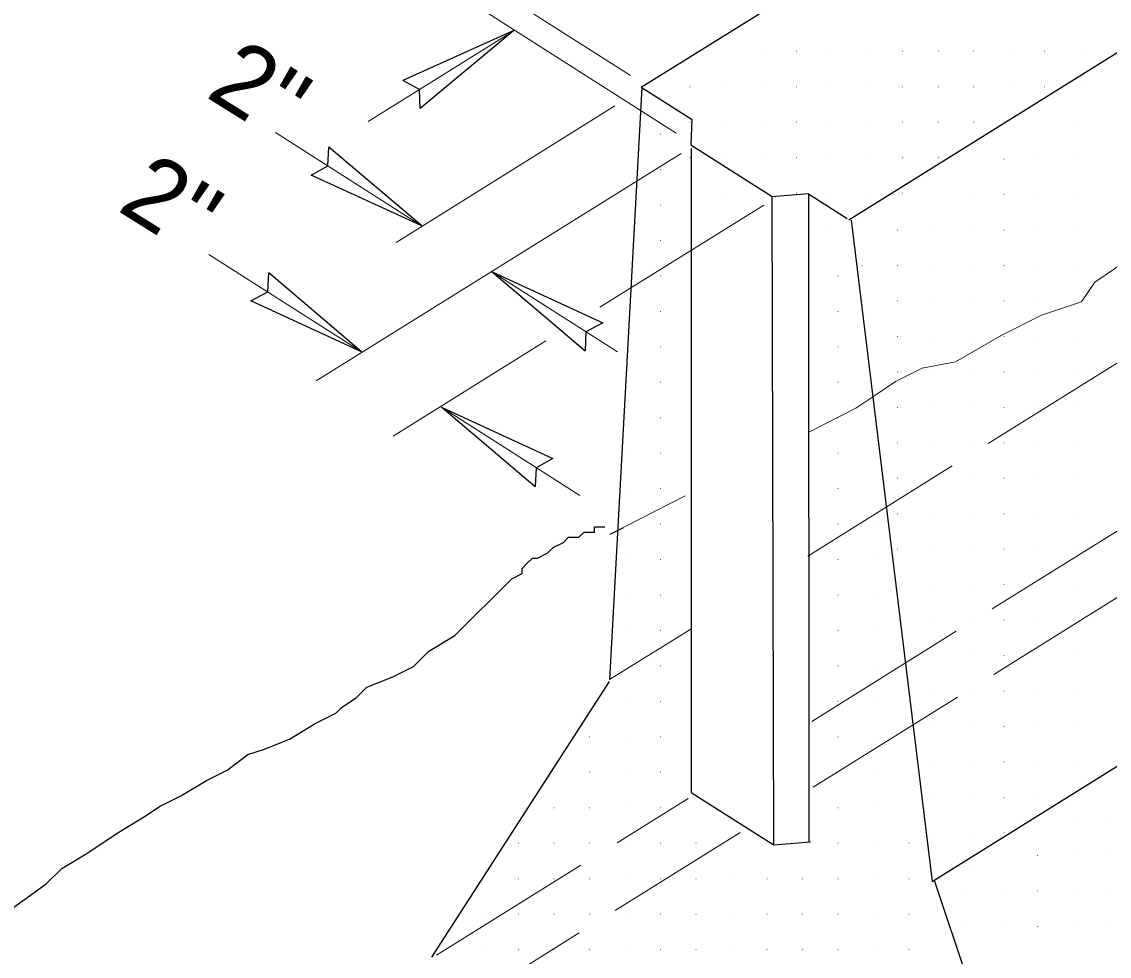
# Model space of a CAD drawing. Extents: x 1377 to 5086, y 253 to 2921.
# Drawn here: x 1963 to 2147, y 1781.4 to 1939.5 of the extents above; entities that cross this region are included whole.
import ezdxf

# ---------------------------------------------------------------- set-up
doc = ezdxf.new("R2010")
doc.units = 0
doc.header["$LTSCALE"] = 4.8
doc.linetypes.add('LONG_DASHED', pattern=[7.5, 6, -1.5])
doc.layers.add('1', color=7, linetype='Continuous', lineweight=13)

msp = doc.modelspace()

# ---------------------------------------------------------------- linework, layer by layer
at = {"layer": '1', "lineweight": 25}
for p, q in [((2067.828, 1928.418), (2614.171, 2269.051)), ((2102.973, 1906.008), (2336.87, 2051.838)), ((2046.282, 1938.003), (2027.455, 1929.574)), ((2046.282, 1938.003), (2030.426, 1924.808)), ((2067.894, 1928.377), (2062.47, 1828.187)), ((2067.828, 1928.418), (2076.422, 1922.938)), ((2076.366, 1922.976), (2076.202, 1918.748)), ((2030.68, 1904.943), (2014.959, 1918.298)), ((2076.2, 1918.696), (2089.981, 1909.908)), ((2076.261, 1918.058), (2076.274, 1809.097)), ((2030.68, 1904.943), (2011.939, 1913.563)), ((2096.158, 1910.383), (2089.916, 1909.903)), ((2089.916, 1909.903), (2090.222, 1800.147)), ((2096.116, 1910.381), (2102.653, 1906.213)), ((2096.158, 1910.383), (2096.171, 1800.647)), ((2020.493, 1883.646), (2004.773, 1897.001)), ((2042.585, 1897.188), (2061.327, 1888.568)), ((2042.585, 1897.188), (2058.308, 1883.833)), ((2020.493, 1883.646), (2001.753, 1892.266)), ((2034.136, 1874.2), (2052.876, 1865.58)), ((2034.136, 1874.2), (2049.857, 1860.845)), ((2062.582, 1852.781), (2064.829, 1853.903)), ((2062.42, 1827.846), (2032.329, 1781.209)), ((2076.274, 1809.097), (2090.131, 1800.262)), ((2096.442, 1800.668), (2090.2, 1800.188)), ((2117.426, 1794.242), (2146.46, 1707.621))]:
    msp.add_line(p, q, dxfattribs=at)
at = {"layer": '1', "linetype": 'LONG_DASHED'}
for p, q in [((2096.008, 1849.097), (2314.95, 1985.602)), ((2096.678, 1821.118), (2316.649, 1958.264)), ((2096.923, 1809.993), (2326.504, 1953.131)), ((2062.582, 1852.781), (2075.267, 1859.294)), ((2062.47, 1828.187), (2076.188, 1836.739)), ((2033.178, 1781.527), (2075.741, 1808.064)), ((2032.886, 1770.067), (2084.559, 1802.284))]:
    msp.add_line(p, q, dxfattribs=at)
at = {"layer": '1'}
for p, q in [((1989.433, 1979.231), (2065.99, 1930.413)), ((2040.003, 1942.164), (2073.757, 1920.641)), ((2021.607, 1922.608), (2046.291, 1937.998)), ((2088.055, 1934.513), (2088.085, 1934.513)), ((2094.055, 1934.513), (2094.085, 1934.513)), ((2100.055, 1934.513), (2100.085, 1934.513)), ((2106.055, 1934.513), (2106.085, 1934.513)), ((2112.055, 1934.513), (2112.085, 1934.513)), ((2118.055, 1934.513), (2118.085, 1934.513)), ((2118.085, 1934.513), (2118.115, 1934.513)), ((2124.085, 1934.513), (2124.115, 1934.513)), ((2130.085, 1934.513), (2130.115, 1934.513)), ((2136.085, 1934.513), (2136.115, 1934.513)), ((2142.085, 1934.513), (2142.115, 1934.513)), ((2076.025, 1928.513), (2076.055, 1928.513)), ((2076.055, 1928.513), (2076.085, 1928.513)), ((2082.055, 1928.513), (2082.085, 1928.513)), ((2088.055, 1928.513), (2088.085, 1928.513)), ((2094.055, 1928.513), (2094.085, 1928.513)), ((2100.055, 1928.513), (2100.085, 1928.513)), ((2106.055, 1928.513), (2106.085, 1928.513)), ((2112.055, 1928.513), (2112.085, 1928.513)), ((2118.055, 1928.513), (2118.085, 1928.513)), ((2118.085, 1928.513), (2118.115, 1928.513)), ((2124.085, 1928.513), (2124.115, 1928.513)), ((2130.085, 1928.513), (2130.115, 1928.513)), ((2136.085, 1928.513), (2136.115, 1928.513)), ((2142.085, 1928.513), (2142.115, 1928.513)), ((2026.316, 1902.168), (2063.364, 1925.268)), ((2076.025, 1922.513), (2076.055, 1922.513)), ((2076.055, 1922.513), (2076.085, 1922.513)), ((2082.055, 1922.513), (2082.085, 1922.513)), ((2088.055, 1922.513), (2088.085, 1922.513)), ((2094.055, 1922.513), (2094.085, 1922.513)), ((2100.055, 1922.513), (2100.085, 1922.513)), ((2106.055, 1922.513), (2106.085, 1922.513)), ((2112.055, 1922.513), (2112.085, 1922.513)), ((2118.055, 1922.513), (2118.085, 1922.513)), ((2118.085, 1922.513), (2118.115, 1922.513)), ((2124.085, 1922.513), (2124.115, 1922.513)), ((2130.085, 1922.513), (2130.115, 1922.513)), ((2141.206, 1922.253), (2141.236, 1922.253)), ((2005.897, 1920.743), (2030.719, 1904.913)), ((2071.085, 1920.494), (2071.115, 1920.494)), ((2012.8, 1878.721), (2074.555, 1917.223)), ((2076.025, 1916.513), (2076.055, 1916.513)), ((2076.055, 1916.513), (2076.085, 1916.513)), ((2082.055, 1916.513), (2082.085, 1916.513)), ((2088.055, 1916.513), (2088.085, 1916.513)), ((2094.055, 1916.513), (2094.085, 1916.513)), ((2100.055, 1916.513), (2100.085, 1916.513)), ((2106.055, 1916.513), (2106.085, 1916.513)), ((2112.055, 1916.513), (2112.085, 1916.513)), ((2118.055, 1916.513), (2118.085, 1916.513)), ((2118.085, 1916.513), (2118.115, 1916.513)), ((2129.206, 1916.253), (2129.236, 1916.253)), ((2135.206, 1916.253), (2135.236, 1916.253)), ((2141.206, 1916.253), (2141.236, 1916.253)), ((2071.085, 1914.494), (2071.115, 1914.494)), ((2082.055, 1910.513), (2082.085, 1910.513)), ((2088.055, 1910.513), (2088.085, 1910.513)), ((2094.055, 1910.513), (2094.085, 1910.513)), ((2100.055, 1910.513), (2100.085, 1910.513)), ((2106.055, 1910.513), (2106.085, 1910.513)), ((2112.055, 1910.513), (2112.085, 1910.513)), ((2123.206, 1910.253), (2123.236, 1910.253)), ((2129.206, 1910.253), (2129.236, 1910.253)), ((2135.206, 1910.253), (2135.236, 1910.253)), ((2141.206, 1910.253), (2141.236, 1910.253)), ((2060.811, 1891.188), (2088.545, 1908.481)), ((2071.085, 1908.494), (2071.115, 1908.494)), ((2100.055, 1904.513), (2100.085, 1904.513)), ((2111.176, 1904.253), (2111.206, 1904.253)), ((2111.206, 1904.253), (2111.236, 1904.253)), ((2117.206, 1904.253), (2117.236, 1904.253)), ((2123.206, 1904.253), (2123.236, 1904.253)), ((2129.206, 1904.253), (2129.236, 1904.253)), ((2135.206, 1904.253), (2135.236, 1904.253)), ((2141.206, 1904.253), (2141.236, 1904.253)), ((2071.085, 1902.494), (2071.115, 1902.494)), ((1994.637, 1900.133), (2020.594, 1883.581)), ((2105.176, 1898.253), (2105.206, 1898.253)), ((2111.176, 1898.253), (2111.206, 1898.253)), ((2111.206, 1898.253), (2111.236, 1898.253)), ((2117.206, 1898.253), (2117.236, 1898.253)), ((2123.206, 1898.253), (2123.236, 1898.253)), ((2129.206, 1898.253), (2129.236, 1898.253)), ((2135.206, 1898.253), (2135.236, 1898.253)), ((2141.206, 1898.253), (2141.236, 1898.253)), ((2042.5, 1897.238), (2063.776, 1883.672)), ((2071.085, 1896.494), (2071.115, 1896.494)), ((2101.085, 1896.494), (2101.115, 1896.494)), ((2101.115, 1896.494), (2101.145, 1896.494)), ((2105.176, 1892.253), (2105.206, 1892.253)), ((2111.176, 1892.253), (2111.206, 1892.253)), ((2111.206, 1892.253), (2111.236, 1892.253)), ((2117.206, 1892.253), (2117.236, 1892.253)), ((2123.206, 1892.253), (2123.236, 1892.253)), ((2129.206, 1892.253), (2129.236, 1892.253)), ((2135.206, 1892.253), (2135.236, 1892.253)), ((2141.206, 1892.253), (2141.236, 1892.253)), ((2065.085, 1890.494), (2065.115, 1890.494)), ((2071.085, 1890.494), (2071.115, 1890.494)), ((2101.085, 1890.494), (2101.115, 1890.494)), ((2101.115, 1890.494), (2101.145, 1890.494)), ((2025.843, 1869.387), (2051.677, 1885.493)), ((2111.176, 1886.253), (2111.206, 1886.253)), ((2111.206, 1886.253), (2111.236, 1886.253)), ((2117.206, 1886.253), (2117.236, 1886.253)), ((2123.206, 1886.253), (2123.236, 1886.253)), ((2129.206, 1886.253), (2129.236, 1886.253)), ((2135.206, 1886.253), (2135.236, 1886.253)), ((2141.206, 1886.253), (2141.236, 1886.253)), ((2065.085, 1884.494), (2065.115, 1884.494)), ((2071.085, 1884.494), (2071.115, 1884.494)), ((2101.085, 1884.494), (2101.115, 1884.494)), ((2101.115, 1884.494), (2101.145, 1884.494)), ((2111.176, 1880.253), (2111.206, 1880.253)), ((2111.206, 1880.253), (2111.236, 1880.253)), ((2117.206, 1880.253), (2117.236, 1880.253)), ((2123.206, 1880.253), (2123.236, 1880.253)), ((2129.206, 1880.253), (2129.236, 1880.253)), ((2135.206, 1880.253), (2135.236, 1880.253)), ((2141.206, 1880.253), (2141.236, 1880.253)), ((2065.085, 1878.494), (2065.115, 1878.494)), ((2071.085, 1878.494), (2071.115, 1878.494)), ((2101.085, 1878.494), (2101.115, 1878.494)), ((2101.115, 1878.494), (2101.145, 1878.494)), ((2033.845, 1874.376), (2057.43, 1859.334)), ((2111.176, 1874.253), (2111.206, 1874.253)), ((2111.206, 1874.253), (2111.236, 1874.253)), ((2117.206, 1874.253), (2117.236, 1874.253)), ((2123.206, 1874.253), (2123.236, 1874.253)), ((2129.206, 1874.253), (2129.236, 1874.253)), ((2135.206, 1874.253), (2135.236, 1874.253)), ((2141.206, 1874.253), (2141.236, 1874.253)), ((2065.085, 1872.494), (2065.115, 1872.494)), ((2071.085, 1872.494), (2071.115, 1872.494)), ((2101.085, 1872.494), (2101.115, 1872.494)), ((2101.115, 1872.494), (2101.145, 1872.494)), ((2065.085, 1866.494), (2065.115, 1866.494)), ((2071.085, 1866.494), (2071.115, 1866.494)), ((2101.085, 1866.494), (2101.115, 1866.494)), ((2101.115, 1866.494), (2101.145, 1866.494)), ((2111.176, 1868.253), (2111.206, 1868.253)), ((2111.206, 1868.253), (2111.236, 1868.253)), ((2117.206, 1868.253), (2117.236, 1868.253)), ((2123.206, 1868.253), (2123.236, 1868.253)), ((2129.206, 1868.253), (2129.236, 1868.253)), ((2135.206, 1868.253), (2135.236, 1868.253)), ((2141.206, 1868.253), (2141.236, 1868.253)), ((2111.176, 1862.253), (2111.206, 1862.253)), ((2111.206, 1862.253), (2111.236, 1862.253)), ((2117.206, 1862.253), (2117.236, 1862.253)), ((2123.206, 1862.253), (2123.236, 1862.253)), ((2129.206, 1862.253), (2129.236, 1862.253)), ((2135.206, 1862.253), (2135.236, 1862.253)), ((2141.206, 1862.253), (2141.236, 1862.253)), ((2065.085, 1860.494), (2065.115, 1860.494)), ((2071.085, 1860.494), (2071.115, 1860.494)), ((2101.085, 1860.494), (2101.115, 1860.494)), ((2101.115, 1860.494), (2101.145, 1860.494)), ((2111.176, 1856.253), (2111.206, 1856.253)), ((2111.206, 1856.253), (2111.236, 1856.253)), ((2117.206, 1856.253), (2117.236, 1856.253)), ((2123.206, 1856.253), (2123.236, 1856.253)), ((2129.206, 1856.253), (2129.236, 1856.253)), ((2135.206, 1856.253), (2135.236, 1856.253)), ((2141.206, 1856.253), (2141.236, 1856.253)), ((2065.085, 1854.494), (2065.115, 1854.494)), ((2071.085, 1854.494), (2071.115, 1854.494)), ((2101.085, 1854.494), (2101.115, 1854.494)), ((2101.115, 1854.494), (2101.145, 1854.494)), ((2107.115, 1854.494), (2107.122, 1854.494)), ((2111.176, 1850.253), (2111.206, 1850.253)), ((2111.206, 1850.253), (2111.236, 1850.253)), ((2117.206, 1850.253), (2117.236, 1850.253)), ((2123.206, 1850.253), (2123.236, 1850.253)), ((2129.206, 1850.253), (2129.236, 1850.253)), ((2135.206, 1850.253), (2135.236, 1850.253)), ((2141.206, 1850.253), (2141.236, 1850.253)), ((2065.085, 1848.494), (2065.115, 1848.494)), ((2071.085, 1848.494), (2071.115, 1848.494)), ((2101.085, 1848.494), (2101.115, 1848.494)), ((2101.115, 1848.494), (2101.145, 1848.494)), ((2107.115, 1848.494), (2107.145, 1848.494)), ((2117.206, 1844.253), (2117.236, 1844.253)), ((2123.206, 1844.253), (2123.236, 1844.253)), ((2129.206, 1844.253), (2129.236, 1844.253)), ((2135.206, 1844.253), (2135.236, 1844.253)), ((2141.206, 1844.253), (2141.236, 1844.253)), ((2065.085, 1842.494), (2065.115, 1842.494)), ((2071.085, 1842.494), (2071.115, 1842.494)), ((2101.085, 1842.494), (2101.115, 1842.494)), ((2101.115, 1842.494), (2101.145, 1842.494)), ((2107.115, 1842.494), (2107.145, 1842.494)), ((2117.206, 1838.253), (2117.236, 1838.253)), ((2123.206, 1838.253), (2123.236, 1838.253)), ((2129.206, 1838.253), (2129.236, 1838.253)), ((2135.206, 1838.253), (2135.236, 1838.253)), ((2141.206, 1838.253), (2141.236, 1838.253)), ((2065.085, 1836.494), (2065.115, 1836.494)), ((2071.085, 1836.494), (2071.115, 1836.494)), ((2101.085, 1836.494), (2101.115, 1836.494)), ((2101.115, 1836.494), (2101.145, 1836.494)), ((2107.115, 1836.494), (2107.145, 1836.494)), ((2117.206, 1832.253), (2117.236, 1832.253)), ((2123.206, 1832.253), (2123.236, 1832.253)), ((2129.206, 1832.253), (2129.236, 1832.253)), ((2135.206, 1832.253), (2135.236, 1832.253)), ((2141.206, 1832.253), (2141.236, 1832.253)), ((2065.085, 1830.494), (2065.115, 1830.494)), ((2071.085, 1830.494), (2071.115, 1830.494)), ((2101.085, 1830.494), (2101.115, 1830.494)), ((2101.115, 1830.494), (2101.145, 1830.494)), ((2107.115, 1830.494), (2107.145, 1830.494)), ((2117.206, 1826.253), (2117.236, 1826.253)), ((2123.206, 1826.253), (2123.236, 1826.253)), ((2129.206, 1826.253), (2129.236, 1826.253)), ((2135.206, 1826.253), (2135.236, 1826.253)), ((2141.206, 1826.253), (2141.236, 1826.253)), ((2065.085, 1824.494), (2065.115, 1824.494)), ((2071.085, 1824.494), (2071.115, 1824.494)), ((2101.085, 1824.494), (2101.115, 1824.494)), ((2101.115, 1824.494), (2101.145, 1824.494)), ((2107.115, 1824.494), (2107.145, 1824.494)), ((2117.206, 1820.253), (2117.236, 1820.253)), ((2123.206, 1820.253), (2123.236, 1820.253)), ((2129.206, 1820.253), (2129.236, 1820.253)), ((2135.206, 1820.253), (2135.236, 1820.253)), ((2141.206, 1820.253), (2141.236, 1820.253)), ((2059.055, 1818.494), (2059.085, 1818.494)), ((2059.085, 1818.494), (2059.115, 1818.494)), ((2065.085, 1818.494), (2065.115, 1818.494)), ((2071.085, 1818.494), (2071.115, 1818.494)), ((2101.085, 1818.494), (2101.115, 1818.494)), ((2101.115, 1818.494), (2101.145, 1818.494)), ((2107.115, 1818.494), (2107.145, 1818.494)), ((2117.206, 1814.253), (2117.236, 1814.253)), ((2123.206, 1814.253), (2123.236, 1814.253)), ((2129.206, 1814.253), (2129.236, 1814.253)), ((2135.206, 1814.253), (2135.236, 1814.253)), ((2141.206, 1814.253), (2141.236, 1814.253)), ((2059.055, 1812.494), (2059.085, 1812.494)), ((2059.085, 1812.494), (2059.115, 1812.494)), ((2065.085, 1812.494), (2065.115, 1812.494)), ((2071.085, 1812.494), (2071.115, 1812.494)), ((2101.085, 1812.494), (2101.115, 1812.494)), ((2101.115, 1812.494), (2101.145, 1812.494)), ((2107.115, 1812.494), (2107.145, 1812.494)), ((2117.206, 1808.253), (2117.236, 1808.253)), ((2123.206, 1808.253), (2123.236, 1808.253)), ((2129.206, 1808.253), (2129.236, 1808.253)), ((2135.206, 1808.253), (2135.236, 1808.253)), ((2141.206, 1808.253), (2141.236, 1808.253)), ((2053.055, 1806.494), (2053.085, 1806.494)), ((2059.055, 1806.494), (2059.085, 1806.494)), ((2059.085, 1806.494), (2059.115, 1806.494)), ((2065.085, 1806.494), (2065.115, 1806.494)), ((2071.085, 1806.494), (2071.115, 1806.494)), ((2101.085, 1806.494), (2101.115, 1806.494)), ((2101.115, 1806.494), (2101.145, 1806.494)), ((2107.115, 1806.494), (2107.145, 1806.494)), ((2140.848, 1804.429), (2140.878, 1804.429)), ((2146.848, 1804.429), (2146.878, 1804.429)), ((2117.206, 1802.253), (2117.236, 1802.253)), ((2123.206, 1802.253), (2123.236, 1802.253)), ((2129.206, 1802.253), (2129.236, 1802.253)), ((2047.055, 1800.494), (2047.085, 1800.494)), ((2053.055, 1800.494), (2053.085, 1800.494)), ((2059.055, 1800.494), (2059.085, 1800.494)), ((2059.085, 1800.494), (2059.115, 1800.494)), ((2065.085, 1800.494), (2065.115, 1800.494)), ((2071.085, 1800.494), (2071.115, 1800.494)), ((2077.085, 1800.494), (2077.115, 1800.494)), ((2101.085, 1800.494), (2101.115, 1800.494)), ((2101.115, 1800.494), (2101.145, 1800.494)), ((2107.115, 1800.494), (2107.145, 1800.494)), ((2113.115, 1800.494), (2113.145, 1800.494)), ((2134.848, 1798.429), (2134.878, 1798.429)), ((2140.848, 1798.429), (2140.878, 1798.429)), ((2146.848, 1798.429), (2146.878, 1798.429)), ((2123.206, 1796.253), (2123.236, 1796.253)), ((2047.055, 1794.494), (2047.085, 1794.494)), ((2053.055, 1794.494), (2053.085, 1794.494)), ((2059.055, 1794.494), (2059.085, 1794.494)), ((2059.085, 1794.494), (2059.115, 1794.494)), ((2065.085, 1794.494), (2065.115, 1794.494)), ((2071.085, 1794.494), (2071.115, 1794.494)), ((2077.085, 1794.494), (2077.115, 1794.494)), ((2083.085, 1794.494), (2083.115, 1794.494)), ((2089.085, 1794.494), (2089.115, 1794.494)), ((2095.085, 1794.494), (2095.115, 1794.494)), ((2101.085, 1794.494), (2101.115, 1794.494)), ((2101.115, 1794.494), (2101.145, 1794.494)), ((2107.115, 1794.494), (2107.145, 1794.494)), ((2113.115, 1794.494), (2113.145, 1794.494)), ((2122.848, 1792.429), (2122.878, 1792.429)), ((2128.848, 1792.429), (2128.878, 1792.429)), ((2134.848, 1792.429), (2134.878, 1792.429)), ((2140.848, 1792.429), (2140.878, 1792.429)), ((2146.848, 1792.429), (2146.878, 1792.429)), ((2041.055, 1788.494), (2041.085, 1788.494)), ((2047.055, 1788.494), (2047.085, 1788.494)), ((2053.055, 1788.494), (2053.085, 1788.494)), ((2059.055, 1788.494), (2059.085, 1788.494)), ((2059.085, 1788.494), (2059.115, 1788.494)), ((2065.085, 1788.494), (2065.115, 1788.494)), ((2071.085, 1788.494), (2071.115, 1788.494)), ((2077.085, 1788.494), (2077.115, 1788.494)), ((2083.085, 1788.494), (2083.115, 1788.494)), ((2089.085, 1788.494), (2089.115, 1788.494)), ((2095.085, 1788.494), (2095.115, 1788.494)), ((2101.085, 1788.494), (2101.115, 1788.494)), ((2101.115, 1788.494), (2101.145, 1788.494)), ((2107.115, 1788.494), (2107.145, 1788.494)), ((2113.115, 1788.494), (2113.145, 1788.494)), ((2122.848, 1786.429), (2122.878, 1786.429)), ((2128.848, 1786.429), (2128.878, 1786.429)), ((2134.848, 1786.429), (2134.878, 1786.429)), ((2140.848, 1786.429), (2140.878, 1786.429)), ((2146.848, 1786.429), (2146.878, 1786.429)), ((2041.055, 1782.494), (2041.085, 1782.494)), ((2047.055, 1782.494), (2047.085, 1782.494)), ((2053.055, 1782.494), (2053.085, 1782.494)), ((2059.055, 1782.494), (2059.085, 1782.494)), ((2059.085, 1782.494), (2059.115, 1782.494)), ((2065.085, 1782.494), (2065.115, 1782.494)), ((2071.085, 1782.494), (2071.115, 1782.494)), ((2077.085, 1782.494), (2077.115, 1782.494)), ((2083.085, 1782.494), (2083.115, 1782.494)), ((2089.085, 1782.494), (2089.115, 1782.494)), ((2095.085, 1782.494), (2095.115, 1782.494)), ((2101.085, 1782.494), (2101.115, 1782.494)), ((2101.115, 1782.494), (2101.145, 1782.494)), ((2107.115, 1782.494), (2107.145, 1782.494)), ((2113.115, 1782.494), (2113.145, 1782.494))]:
    msp.add_line(p, q, dxfattribs=at)
at = {"layer": '1', "lineweight": 25}
for points in [[(2103.38, 1905.913), (2117.058, 1794.013), (2663.401, 2134.643)], [(2030.426, 1924.808), (2030.267, 1928.053), (2027.455, 1929.574)], [(2011.939, 1913.563), (2014.798, 1915.105), (2014.959, 1918.298)], [(2001.753, 1892.266), (2004.612, 1893.808), (2004.773, 1897.001)], [(2061.327, 1888.568), (2058.468, 1887.026), (2058.308, 1883.833)], [(2052.876, 1865.58), (2050.017, 1864.038), (2049.857, 1860.845)], [(1961.001, 1789.242), (1967.128, 1793.618), (1969.754, 1796.243), (1974.13, 1798.869), (1976.756, 1800.619), (1979.382, 1802.371), (1983.758, 1804.997), (1986.384, 1806.747), (1989.885, 1808.498), (1994.261, 1811.123), (1997.762, 1812.873), (2001.263, 1815.499), (2003.889, 1816.374), (2008.265, 1818.126), (2012.641, 1820.751), (2016.142, 1822.502), (2017.018, 1823.377), (2019.644, 1825.128), (2021.394, 1826.878), (2025.77, 1828.628), (2029.271, 1830.378), (2031.897, 1833.004), (2036.274, 1835.631), (2038.024, 1837.381), (2039.775, 1839.132), (2042.4, 1841.758), (2044.151, 1843.508), (2045.901, 1845.258), (2047.652, 1846.133), (2047.652, 1847.008), (2048.527, 1847.884), (2049.402, 1848.759), (2050.278, 1848.759), (2052.028, 1849.634), (2052.903, 1850.509), (2054.654, 1851.386), (2055.529, 1852.261), (2057.28, 1852.261), (2058.155, 1853.136), (2059.03, 1853.136), (2059.906, 1853.136), (2059.906, 1854.011), (2060.781, 1854.011), (2061.656, 1854.011)]]:
    msp.add_lwpolyline(points, dxfattribs=at)
at = {"layer": '1', "linetype": 'LONG_DASHED'}
msp.add_lwpolyline([(2096.327, 1870.108), (2104.138, 1874.119), (2107.507, 1876.366), (2110.877, 1878.612), (2115.369, 1880.858), (2120.985, 1881.981), (2128.846, 1886.473), (2135.585, 1889.843), (2142.324, 1892.088), (2144.57, 1895.458), (2147.939, 1897.704), (2152.432, 1901.073), (2155.801, 1904.443), (2160.293, 1907.813), (2165.909, 1912.304), (2169.278, 1915.674), (2172.648, 1917.921), (2177.14, 1921.289), (2180.509, 1923.536), (2187.247, 1928.028), (2191.74, 1931.398), (2196.233, 1933.643), (2204.095, 1938.137), (2208.587, 1941.506)], dxfattribs=at)

# ---------------------------------------------------------------- texts
at = {"layer": '1'}
for p in [(1993.864, 1926.929), (1978.901, 1907.681)]:
    msp.add_text("2''", height=12, rotation=328, dxfattribs=at).set_placement(p)

doc.saveas('drawing.dxf')
